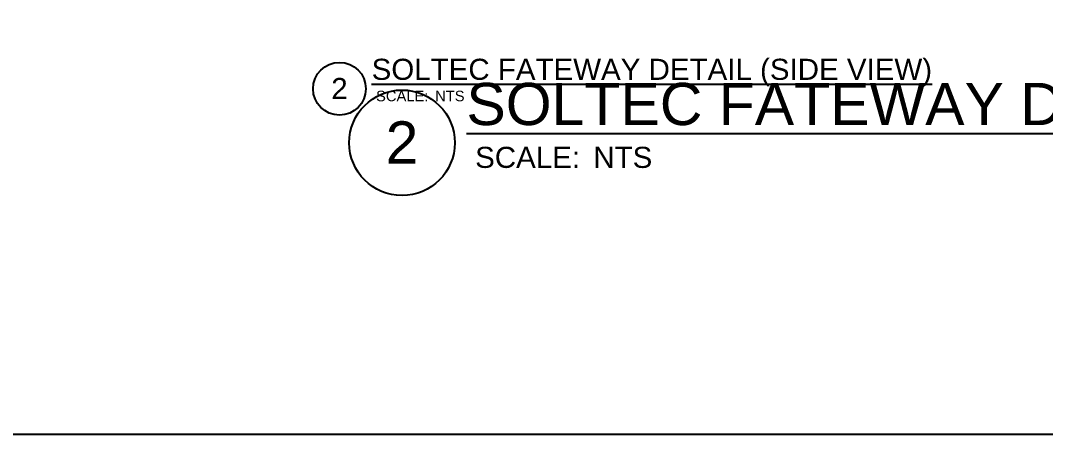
# Model space of a CAD drawing. Header units: feet. Extents: x -4 to 2246, y -9 to 1440.
# Drawn here: x 2208.92 to 2230.89, y 1366.06 to 1374.94 of the extents above; entities that cross this region are included whole.
import ezdxf
from ezdxf.enums import TextEntityAlignment as Align

# ---------------------------------------------------------------- set-up
doc = ezdxf.new("R2010")
doc.units = ezdxf.units.FT
doc.header["$MEASUREMENT"] = 0
for name, color, linetype in [('G-ANNO-TEXT', 1, 'Continuous'), ('G-ANNO-TEXT @ 1', 1, 'Continuous'), ('G-ANNO-TEXT @ 2', 1, 'Continuous')]:
    doc.layers.add(name, color=color, linetype=linetype)
doc.styles.add('NEI-A', font='arial.ttf')

# ---------------------------------------------------------------- blocks, each defined once
blk = doc.blocks.new('DETAIL_TITLE')
blk.add_circle((0.5923, -0.5126), 0.25)
at = {"style": 'NEI-A'}
blk.add_attdef('DETAIL_TITLE_001', (0.9099, -0.4751), '', height=0.25, dxfattribs=at)
at = {"style": 'NEI-A', "flags": 8}
blk.add_attdef('#', text='', height=0.25, dxfattribs=at).set_placement((0.5922, -0.5109), align=Align.MIDDLE_CENTER)
at = {"style": 'NEI-A'}
for tag, p in [('SCALE:', (0.9386, -0.7379)), ('1"_=_', (1.5474, -0.7379))]:
    blk.add_attdef(tag, text='', height=0.1094, dxfattribs=at).set_placement(p, align=Align.BOTTOM_LEFT)
blk = doc.blocks.new('*U42')
at = {"layer": 'G-ANNO-TEXT @ 1'}
ref = blk.add_blockref('DETAIL_TITLE', (2214.414, 1374.641), dxfattribs=dict(at, xscale=2.26283738676726, yscale=2.26283738676726, zscale=2.26283738676726))
ref.add_attrib('#', '2', dxfattribs={"layer": '0', "height": 0.453, "style": 'NEI-A'}).set_placement((2215.754, 1373.485), align=Align.MIDDLE_CENTER)
ref.add_attrib('DETAIL_TITLE_001', '%%USOLTEC FATEWAY DETAIL (SIDE VIEW)', (2216.444, 1373.671), dxfattribs={"layer": '0', "height": 0.45257, "style": 'NEI-A'})
ref.add_attrib('SCALE:', 'SCALE:', dxfattribs={"layer": '0', "height": 0.2263, "style": 'NEI-A'}).set_placement((2216.538, 1373.438), align=Align.TOP_LEFT)
ref.add_attrib('1"_=_', 'NTS', dxfattribs={"layer": '0', "height": 0.2263, "style": 'NEI-A'}).set_placement((2217.804, 1373.438), align=Align.TOP_LEFT)
at = {"layer": 'G-ANNO-TEXT @ 2'}
ref = blk.add_blockref('DETAIL_TITLE', (2214.414, 1374.641), dxfattribs=dict(at, xscale=4.52567477353452, yscale=4.52567477353452, zscale=4.52567477353452))
ref.add_attrib('#', '2', dxfattribs={"layer": '0', "height": 0.905, "style": 'NEI-A'}).set_placement((2217.094, 1372.329), align=Align.MIDDLE_CENTER)
ref.add_attrib('DETAIL_TITLE_001', '%%USOLTEC FATEWAY DETAIL (SIDE VIEW)', (2218.475, 1372.701), dxfattribs={"layer": '0', "height": 0.90513, "style": 'NEI-A'})
ref.add_attrib('SCALE:', 'SCALE:', dxfattribs={"layer": '0', "height": 0.4526, "style": 'NEI-A'}).set_placement((2218.662, 1372.235), align=Align.TOP_LEFT)
ref.add_attrib('1"_=_', 'NTS', dxfattribs={"layer": '0', "height": 0.4526, "style": 'NEI-A'}).set_placement((2221.195, 1372.235), align=Align.TOP_LEFT)

msp = doc.modelspace()

# ---------------------------------------------------------------- linework, layer by layer
at = {"layer": 'Defpoints'}
msp.add_lwpolyline([(2183.841856, 1407.063072), (2245.841856, 1407.063072), (2245.841856, 1366.063072), (2183.841856, 1366.063072)], close=True, dxfattribs=at)

# ---------------------------------------------------------------- block references
at = {"layer": 'G-ANNO-TEXT'}
msp.add_blockref('*U42', (0, 0), dxfattribs=at)

doc.saveas('drawing.dxf')
